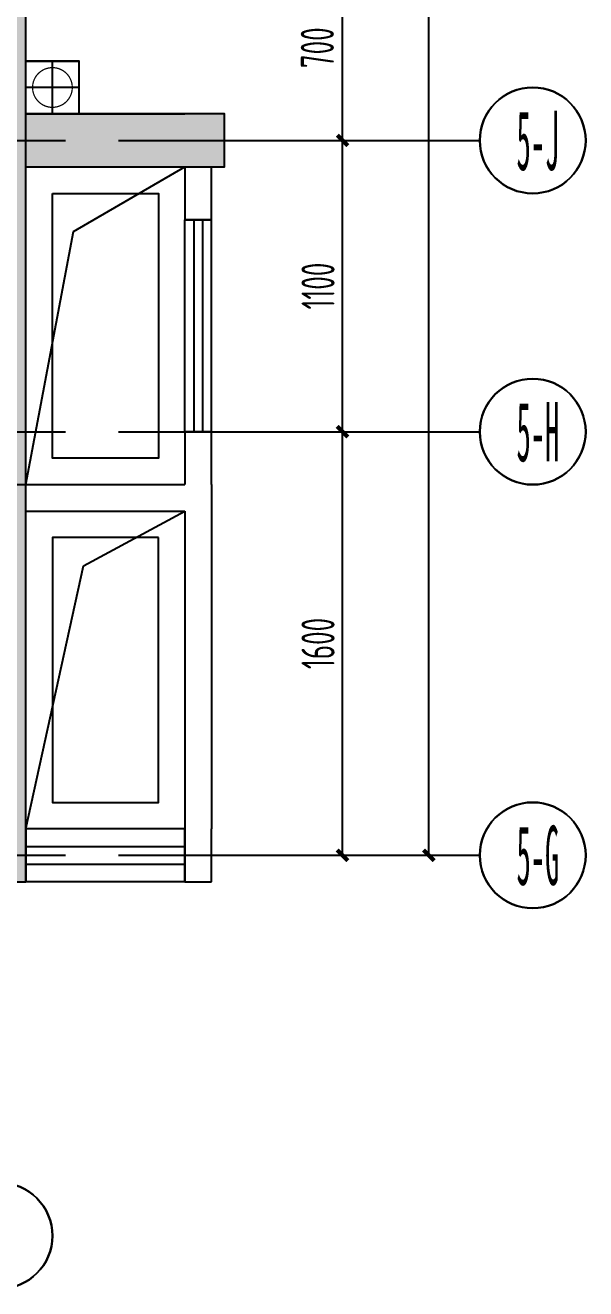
# Model space of a CAD drawing. Header units: millimetres. Extents: x -187744 to 2148, y -49419 to 6550.
# Drawn here: x 32 to 2148, y -16749 to -11976 of the extents above; entities that cross this region are included whole.
import ezdxf
from ezdxf.enums import TextEntityAlignment as Align

# ---------------------------------------------------------------- set-up
doc = ezdxf.new("R2010")
doc.units = ezdxf.units.MM
doc.header["$LTSCALE"] = 1000
doc.header["$MEASUREMENT"] = 0
doc.linetypes.add('CONTINOUS', pattern=[0])
doc.linetypes.add('M-CENTER', pattern=[1.8, 1.2, -0.2, 0.2, -0.2])
doc.layers.get('Defpoints').update_dxf_attribs({"color": 136})
for name, color, linetype in [('-F废水立管', 30, 'F废水50'), ('1#f35层以上墙柱-col_建筑$0$1#f35层以上墙柱-col$0$Col_1#_2F$0$0q-柱填充', 251, 'Continuous'), ('A-AXIS', 150, 'Continuous'), ('A-DIM', 44, 'Continuous'), ('AXIS', 150, 'Continuous'), ('AXIS_TEXT', 50, 'Continuous'), ('B1建筑尺寸', 7, 'Continuous'), ('DOTE', 138, 'M-CENTER'), ('FC-FLOOR', 138, 'Continuous'), ('LINE', 21, 'Continuous'), ('WALL', 160, 'Continuous'), ('WINDOW', 12, 'Continuous'), ('轴字', 7, 'Continuous')]:
    doc.layers.add(name, color=color, linetype=linetype)
doc.layers.add('-给排水辅助线', color=201, linetype='Continuous', plot=False)
doc.styles.add('-linetext', font='(hs)华森字母.shx', dxfattribs={"width": 0.6, "bigfont": '(hs)华森汉字.shx'})
doc.styles.add('COMPLEX', font='COMPLEX')
doc.styles.add('H-DIM', font='archs.shx', dxfattribs={"width": 0.7})
doc.styles.add('S-黑体', font='simhei.ttf')
doc.linetypes.add('F废水50', pattern='A,50,-1,["F",-linetext,S=1.5,R=0,X=-0.75,Y=-0.75],-1', length=52)
doc.dimstyles.new('H_DIM_1', dxfattribs={"dimscale": 0, "dimtxt": 2.5, "dimasz": 0.8, "dimexe": 2, "dimexo": 1.5, "dimgap": 0.6, "dimtad": 1, "dimdec": 0, "dimzin": 12, "dimdsep": 46, "dimtxsty": 'H-DIM', "dimblk": 'ARCHTICK', "dimcen": 0.125, "dimclrd": 44, "dimclre": 44, "dimclrt": 50, "dimadec": 0, "dimazin": 0, "dimtfac": 1, "dimtdec": 0, "dimtix": 1, "dimtmove": 2, "dimatfit": 3, "dimldrblk": 'ARCHTICK', "dimfxl": 1, "dimtvp": 1, "dimtolj": 1, "dimtzin": 0, "dimarcsym": 0})

# ---------------------------------------------------------------- blocks, each defined once
blk = doc.blocks.new('$TCHSYS$WIN2D')
for p, q in [((-0.5, 0.5), (0.5, 0.5)), ((-0.5, 0.5), (-0.5, -0.5)), ((0.5, 0.5), (0.5, -0.5)), ((0.5, 0.1667), (-0.5, 0.1667)), ((0.5, -0.1667), (-0.5, -0.1667)), ((-0.5, -0.5), (0.5, -0.5))]:
    blk.add_line(p, q)
blk = doc.blocks.new('_ArchTick')
at = {"color": 0, "linetype": 'ByBlock', "const_width": 0.4}
blk.add_lwpolyline([(-0.5, -0.5), (0.5, 0.5)], dxfattribs=at)
blk = doc.blocks.new('*D44')
at = {"layer": 'A-DIM', "color": 44, "lineweight": -2, "transparency": 16777216}
for p, q in [((6700.8, 3825.1), (7329.1, 3825.1)), ((7229.1, -4024.9), (7229.1, 3825.1)), ((6700.8, -4024.9), (7329.1, -4024.9))]:
    blk.add_line(p, q, dxfattribs=at)
at = {"layer": 'Defpoints', "color": 0, "transparency": 16777216}
for p in [(6625.8, 3825.1), (7229.1, 3825.1), (6625.8, -4024.9)]:
    blk.add_point(p, dxfattribs=at)
at = {"layer": 'A-DIM', "color": 44, "lineweight": -2, "transparency": 16777216, "xscale": 40, "yscale": 40, "zscale": 40}
for p, rotation in [((7229.1, 3825.1), 90), ((7229.1, -4024.9), 270)]:
    blk.add_blockref('_ArchTick', p, dxfattribs=dict(at, rotation=rotation))
at = {"layer": 'A-DIM', "color": 50, "transparency": 16777216, "insert": (7134, -99.9), "char_height": 125, "attachment_point": 5, "rotation": 90, "style": 'H-DIM'}
blk.add_mtext('\\A1;7850', dxfattribs=at)
blk = doc.blocks.new('*D43')
at = {"layer": 'A-DIM', "color": 44, "lineweight": -2, "transparency": 16777216}
for p, q in [((6700.8, -2424.9), (7003.1, -2424.9)), ((6903.1, -4024.9), (6903.1, -2424.9)), ((6700.8, -4024.9), (7003.1, -4024.9))]:
    blk.add_line(p, q, dxfattribs=at)
at = {"layer": 'Defpoints', "color": 0, "transparency": 16777216}
for p in [(6625.8, -2424.9), (6903.1, -2424.9), (6625.8, -4024.9)]:
    blk.add_point(p, dxfattribs=at)
at = {"layer": 'A-DIM', "color": 44, "lineweight": -2, "transparency": 16777216, "xscale": 40, "yscale": 40, "zscale": 40}
for p, rotation in [((6903.1, -2424.9), 90), ((6903.1, -4024.9), 270)]:
    blk.add_blockref('_ArchTick', p, dxfattribs=dict(at, rotation=rotation))
at = {"layer": 'A-DIM', "color": 50, "transparency": 16777216, "insert": (6810.6, -3224.9), "char_height": 125, "attachment_point": 5, "rotation": 90, "style": 'H-DIM'}
blk.add_mtext('\\A1;1600', dxfattribs=at)
blk = doc.blocks.new('*D42')
at = {"layer": 'A-DIM', "color": 44, "lineweight": -2, "transparency": 16777216}
for p, q in [((6700.8, -1324.9), (7003.1, -1324.9)), ((6903.1, -2424.9), (6903.1, -1324.9)), ((6700.8, -2424.9), (7003.1, -2424.9))]:
    blk.add_line(p, q, dxfattribs=at)
at = {"layer": 'Defpoints', "color": 0, "transparency": 16777216}
for p in [(6625.8, -1324.9), (6903.1, -1324.9), (6625.8, -2424.9)]:
    blk.add_point(p, dxfattribs=at)
at = {"layer": 'A-DIM', "color": 44, "lineweight": -2, "transparency": 16777216, "xscale": 40, "yscale": 40, "zscale": 40}
for p, rotation in [((6903.1, -1324.9), 90), ((6903.1, -2424.9), 270)]:
    blk.add_blockref('_ArchTick', p, dxfattribs=dict(at, rotation=rotation))
at = {"layer": 'A-DIM', "color": 50, "transparency": 16777216, "insert": (6810.6, -1874.9), "char_height": 125, "attachment_point": 5, "rotation": 90, "style": 'H-DIM'}
blk.add_mtext('\\A1;1100', dxfattribs=at)
blk = doc.blocks.new('*D41')
at = {"layer": 'A-DIM', "color": 44, "lineweight": -2, "transparency": 16777216}
for p, q in [((6700.8, -624.9), (7003.1, -624.9)), ((6903.1, -1324.9), (6903.1, -624.9)), ((6700.8, -1324.9), (7003.1, -1324.9))]:
    blk.add_line(p, q, dxfattribs=at)
at = {"layer": 'Defpoints', "color": 0, "transparency": 16777216}
for p in [(6625.8, -624.9), (6903.1, -624.9), (6625.8, -1324.9)]:
    blk.add_point(p, dxfattribs=at)
at = {"layer": 'A-DIM', "color": 44, "lineweight": -2, "transparency": 16777216, "xscale": 40, "yscale": 40, "zscale": 40}
for p, rotation in [((6903.1, -624.9), 90), ((6903.1, -1324.9), 270)]:
    blk.add_blockref('_ArchTick', p, dxfattribs=dict(at, rotation=rotation))
at = {"layer": 'A-DIM', "color": 50, "transparency": 16777216, "insert": (6808, -974.9), "char_height": 125, "attachment_point": 5, "rotation": 90, "style": 'H-DIM'}
blk.add_mtext('\\A1;700', dxfattribs=at)
blk = doc.blocks.new('_AXISO')
blk.add_circle((0, 0), 0.5)
at = {"layer": 'AXIS_TEXT', "style": 'COMPLEX', "width": 1.041667}
blk.add_attdef('A', text='', height=0.56, dxfattribs=at).set_placement((-0.25, -0.28), (0.25, -0.28), align=Align.FIT)
blk = doc.blocks.new('gslg002')
at = {"layer": '-给排水辅助线', "color": 251, "linetype": 'ByBlock'}
blk.add_lwpolyline([(28960.9, 54333.3), (29160.9, 54333.3), (29160.9, 54533.3), (28960.9, 54533.3)], close=True, dxfattribs=at)
at = {"layer": '-给排水辅助线', "linetype": 'ByBlock'}
for points in [[(29060.9, 54333.3), (29060.9, 54533.3)], [(28960.9, 54433.3), (29160.9, 54433.3)]]:
    blk.add_lwpolyline(points, dxfattribs=at)
at = {"const_width": 4.69}
blk.add_lwpolyline([(28985.9, 54433.3, 1), (29135.9, 54433.3, 1)], format="xyb", close=True, dxfattribs=at)
blk = doc.blocks.new('B1柱子')
at = {"layer": '1#f35层以上墙柱-col_建筑$0$1#f35层以上墙柱-col$0$Col_1#_2F$0$0q-柱填充'}
h = blk.add_hatch(color=256, dxfattribs=at)
h.dxf.hatch_style = 1
h.paths.add_polyline_path([(624891.3, 93134.5), (624891.5, 92934.2), (624891.3, 92934.2), (624891.3, 91334.2), (625091.3, 91334.4), (625091.3, 94034.4), (625841.3, 94034.4), (625841.3, 94234.4), (625091.3, 94234.4), (625091.3, 94934.4), (624891.3, 94934.4)])
at = {"layer": 'WALL'}
blk.add_lwpolyline([(624891.3, 93134.5), (624891.5, 92934.2), (624891.3, 92934.2), (624891.3, 91334.2), (625091.3, 91334.4), (625091.3, 94034.4), (625841.3, 94034.4), (625841.3, 94234.4), (625091.3, 94234.4), (625091.3, 94934.4), (624891.3, 94934.4), (624891.3, 93134.5)], close=True, dxfattribs=at)
at = {"layer": '-F废水立管', "linetype": 'CONTINOUS', "ltscale": 10, "xscale": -1}
blk.add_blockref('gslg002', (654252.2, 39901.1), dxfattribs=at)
blk = doc.blocks.new('QBLOCK2019073115112111')
for centre in [(7621.1, -1324.9), (7621.1, -1324.9), (7621.1, -2424.9), (7621.1, -2424.9), (7621.1, -4024.9), (7621.1, -4024.9), (5607.9, -5461.9), (5607.9, -5461.9)]:
    blk.add_circle(centre, 200)
at = {"layer": 'AXIS'}
for p, q in [((6625.8, -1324.9), (7421.1, -1324.9)), ((6625.8, -2424.9), (7421.1, -2424.9)), ((6625.8, -4024.9), (7421.1, -4024.9))]:
    blk.add_line(p, q, dxfattribs=at)
at = {"layer": 'DOTE'}
for p, q in [((-6542.9, -1324.9), (6625.8, -1324.9)), ((-6542.9, -2424.9), (6625.8, -2424.9)), ((-6542.9, -4024.9), (6625.8, -4024.9))]:
    blk.add_line(p, q, dxfattribs=at)
at = {"layer": 'A-AXIS'}
ref = blk.add_blockref('_AXISO', (7621.1, -1324.9), dxfattribs=dict(at, xscale=-400, yscale=400, zscale=400))
ref.add_attrib('A', '5-J', dxfattribs={"layer": '轴字', "color": 2, "height": 224, "style": 'S-黑体', "width": 0.333659}).set_placement((7559.9, -1436.9), (7721.1, -1436.9), align=Align.FIT)
ref = blk.add_blockref('_AXISO', (7621.1, -2424.9), dxfattribs=dict(at, xscale=-400, yscale=400, zscale=400))
ref.add_attrib('A', '5-H', dxfattribs={"layer": '轴字', "color": 2, "height": 224, "style": 'S-黑体', "width": 0.333659}).set_placement((7559.9, -2536.9), (7721.1, -2536.9), align=Align.FIT)
ref = blk.add_blockref('_AXISO', (7621.1, -4024.9), dxfattribs=dict(at, xscale=-400, yscale=400, zscale=400))
ref.add_attrib('A', '5-G', dxfattribs={"layer": '轴字', "color": 2, "height": 224, "style": 'S-黑体', "width": 0.333659}).set_placement((7559.9, -4136.9), (7721.1, -4136.9), align=Align.FIT)
ref = blk.add_blockref('_AXISO', (5607.9, -5461.9), dxfattribs=dict(at, xscale=-400, yscale=400, zscale=400, rotation=180))
ref.add_attrib('A', '5-9', dxfattribs={"layer": '轴字', "color": 2, "height": 224, "style": 'S-黑体', "width": 0.333659}).set_placement((5507.9, -5571.4), (5669.2, -5571.4), align=Align.FIT)
at = {"layer": 'AXIS_TEXT', "style": 'COMPLEX', "width": 1.041667}
for p, p2 in [((-5892.1, 5527.8), (-5692.1, 5527.8)), ((-5892.1, 5527.8), (-5692.1, 5527.8)), ((-5192.1, 5527.8), (-4992.1, 5527.8)), ((-5192.1, 5527.8), (-4992.1, 5527.8)), ((-3492.1, 5527.8), (-3292.1, 5527.8)), ((-3492.1, 5527.8), (-3292.1, 5527.8)), ((-2592.1, 5527.8), (-2392.1, 5527.8)), ((-2592.1, 5527.8), (-2392.1, 5527.8)), ((-192.1, 5527.8), (7.9, 5527.8)), ((-192.1, 5527.8), (7.9, 5527.8)), ((2707.9, 5527.8), (2907.9, 5527.8)), ((2707.9, 5527.8), (2907.9, 5527.8)), ((4507.9, 5527.8), (4707.9, 5527.8)), ((4507.9, 5527.8), (4707.9, 5527.8)), ((5507.9, 5527.8), (5707.9, 5527.8)), ((5507.9, 5527.8), (5707.9, 5527.8)), ((-7660.5, 3713.1), (-7460.5, 3713.1)), ((-7660.5, 3713.1), (-7460.5, 3713.1)), ((7521.1, 3713.1), (7521.6, 3713.1)), ((7521.1, 3713.1), (7521.6, 3713.1)), ((-7660.5, 2463.1), (-7460.5, 2463.1)), ((-7660.5, 2463.1), (-7460.5, 2463.1)), ((7521.1, 2463.1), (7521.6, 2463.1)), ((7521.1, 2463.1), (7521.6, 2463.1)), ((-7660.5, 1413.1), (-7460.5, 1413.1)), ((-7660.5, 1413.1), (-7460.5, 1413.1)), ((7521.1, 1413.1), (7521.6, 1413.1)), ((7521.1, 1413.1), (7521.6, 1413.1)), ((-7660.5, 263.1), (-7460.5, 263.1)), ((-7660.5, 263.1), (-7460.5, 263.1)), ((7521.1, 263.1), (7521.6, 263.1)), ((7521.1, 263.1), (7521.6, 263.1)), ((-7660.5, -736.9), (-7460.5, -736.9)), ((-7660.5, -736.9), (-7460.5, -736.9)), ((7521.1, -736.9), (7521.6, -736.9)), ((7521.1, -736.9), (7521.6, -736.9)), ((-7660.5, -1436.9), (-7460.5, -1436.9)), ((-7660.5, -1436.9), (-7460.5, -1436.9)), ((7521.1, -1436.9), (7521.6, -1436.9)), ((7521.1, -1436.9), (7521.6, -1436.9)), ((-7660.5, -2536.9), (-7460.5, -2536.9)), ((-7660.5, -2536.9), (-7460.5, -2536.9)), ((7521.1, -2536.9), (7521.6, -2536.9)), ((7521.1, -2536.9), (7521.6, -2536.9)), ((-7660.5, -4136.9), (-7460.5, -4136.9)), ((-7660.5, -4136.9), (-7460.5, -4136.9)), ((7521.1, -4136.9), (7521.6, -4136.9)), ((7521.1, -4136.9), (7521.6, -4136.9)), ((-5892.1, -5349.9), (-5891.6, -5349.9)), ((-5892.1, -5349.9), (-5891.6, -5349.9)), ((-5192.1, -5349.9), (-5191.6, -5349.9)), ((-5192.1, -5349.9), (-5191.6, -5349.9)), ((-3492.1, -5351.1), (-3491.6, -5351.1)), ((-3492.1, -5351.1), (-3491.6, -5351.1)), ((-2592.1, -5349.9), (-2591.6, -5349.9)), ((-2592.1, -5349.9), (-2591.6, -5349.9)), ((-192.1, -5349.9), (-191.6, -5349.9)), ((-192.1, -5349.9), (-191.6, -5349.9)), ((2707.9, -5349.9), (2708.4, -5349.9)), ((2707.9, -5349.9), (2708.4, -5349.9)), ((4507.9, -5349.9), (4508.4, -5349.9)), ((4507.9, -5349.9), (4508.4, -5349.9)), ((5507.9, -5349.9), (5508.4, -5349.9)), ((5507.9, -5349.9), (5508.4, -5349.9))]:
    blk.add_attdef('A', text='', height=224, dxfattribs=at).set_placement(p, p2, align=Align.FIT)
at = {"layer": 'A-DIM'}
for p1, p2, distance, picture, middle in [((6625.8, -4024.9), (6625.8, 3825.1), -603.3, '*D44', (7134, -99.9)), ((6625.8, -1324.9), (6625.8, -624.9), -277.3, '*D41', (6808, -974.9)), ((6625.8, -2424.9), (6625.8, -1324.9), -277.3, '*D42', (6810.6, -1874.9)), ((6625.8, -4024.9), (6625.8, -2424.9), -277.3, '*D43', (6810.6, -3224.9))]:
    dim = blk.add_aligned_dim(p1=p1, p2=p2, distance=distance, dimstyle='H_DIM_1', override={"dimscale": 50}, dxfattribs=at)
    dim.commit()
    dim.dimension.update_dxf_attribs({"geometry": picture, "text_midpoint": middle})

msp = doc.modelspace()

# ---------------------------------------------------------------- linework, layer by layer
at = {"layer": 'FC-FLOOR'}
msp.add_line((34.6, -14911.5, 0), (34.6, -13761.5, 0), dxfattribs=at)
at = {"layer": 'LINE'}
for points in [[(34.6, -13711.5), (214.2, -12755.9), (634.6, -12511.5)], [(34.6, -15011.5), (252.3, -14018.7), (634.6, -13811.5)]]:
    msp.add_lwpolyline(points, dxfattribs=at)
for points in [[(134.6, -12611.5), (534.6, -12611.5), (534.6, -13611.5), (134.6, -13611.5)], [(534.6, -13911.5), (134.6, -13911.5), (134.6, -14911.5), (534.6, -14911.5)]]:
    msp.add_lwpolyline(points, close=True, dxfattribs=at)
at = {"layer": 'WALL'}
for p, q in [((34.6, -13561.5), (34.6, -11611.5)), ((34.6, -12311.5), (634.6, -12311.5)), ((34.6, -12511.5), (634.6, -12511.5)), ((634.6, -12511.5), (634.6, -12711.5)), ((734.6, -12711.5), (734.6, -12511.5)), ((634.6, -12711.5), (734.6, -12711.5)), ((734.6, -13511.5), (634.6, -13511.5)), ((634.6, -13511.5), (634.6, -13711.5)), ((734.6, -13711.5), (734.6, -13511.5)), ((34.6, -13661.5), (34.6, -13561.5)), ((-165.4, -13711.5), (634.6, -13711.5)), ((734.6, -13711.5), (734.6, -15011.5)), ((34.6, -13811.5), (634.6, -13811.5)), ((634.6, -13811.5), (634.6, -15011.5)), ((634.6, -15211.5), (634.6, -15011.5)), ((734.6, -15211.5), (734.6, -15011.5)), ((634.6, -15211.5), (734.6, -15211.5))]:
    msp.add_line(p, q, dxfattribs=at)

# ---------------------------------------------------------------- block references
at = {"layer": '-F废水立管', "linetype": 'CONTINOUS', "ltscale": 10, "xscale": -1}
msp.add_blockref('gslg002', (29195.5, -66644.8), dxfattribs=at)
msp.add_blockref('B1柱子', (-625056.7, -106545.8))
at = {"layer": 'B1建筑尺寸', "linetype": 'Continuous'}
msp.add_blockref('QBLOCK2019073115112111', (-5673.3, -11086.6), dxfattribs=at)
at = {"layer": 'WINDOW'}
for p, xscale, yscale, zscale, rotation in [((684.6, -13111.5), -800, 100, -800, 270), ((334.6, -15111.5), -600.0000000000027, 200, -600.0000000000027, 359.9999999999952)]:
    msp.add_blockref('$TCHSYS$WIN2D', p, dxfattribs=dict(at, xscale=xscale, yscale=yscale, zscale=zscale, rotation=rotation))

doc.saveas('drawing.dxf')
